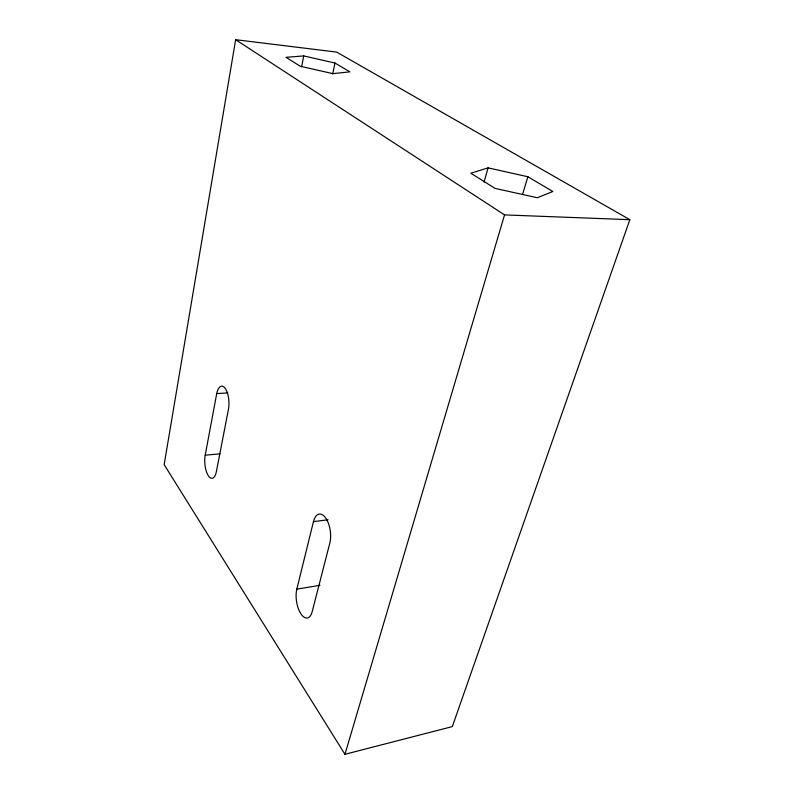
<?xml version="1.0" encoding="UTF-8"?>
<svg xmlns="http://www.w3.org/2000/svg" width="794" height="794" viewBox="0 0 794 794"><rect width="100%" height="100%" fill="white"/><g stroke="black" fill="none" stroke-linecap="round" stroke-linejoin="round"><path stroke-width="1.19" d="M235.649 39.7L164.16 464.649L344.953 754.3L452.322 726.589L629.841 219.69L336.676 52.096L235.649 39.7L504.547 214.906L629.841 219.69M205.209 455.18L216.732 393.576A15.453 6.352 86.6 0 1 225.258 388.455A15.453 6.352 86.6 0 1 228.364 409.773L216.395 471.537A15.046 5.975 85.3 0 1 208.425 475.864A15.046 5.975 85.3 0 1 205.209 455.18L219.968 453.87M301.611 66.815L303.745 55.927L334.979 63.034L349.916 71.837L332.924 73.653L300.192 66.23L285.989 57.317L303.745 55.927M332.706 73.872L334.979 63.034M296.827 589.128L313.451 521.648A18.401 8.734 82.7 0 1 325.371 517.559A18.401 8.734 82.7 0 1 329.798 543.215L312.201 611.608A17.954 8.079 81.3 0 1 301.065 614.06A17.954 8.079 81.3 0 1 296.827 589.128L319.962 585.327M484.042 182.124L488.082 167.871L527.881 176.754L552.862 191.483L537.29 197.756L495.009 188.377L470.862 173.231L488.082 167.871M344.953 754.3L504.547 214.906M522.551 194.451L527.881 176.754M313.451 521.648L328.071 519.752M216.732 393.576L227.759 392.931"/></g></svg>
